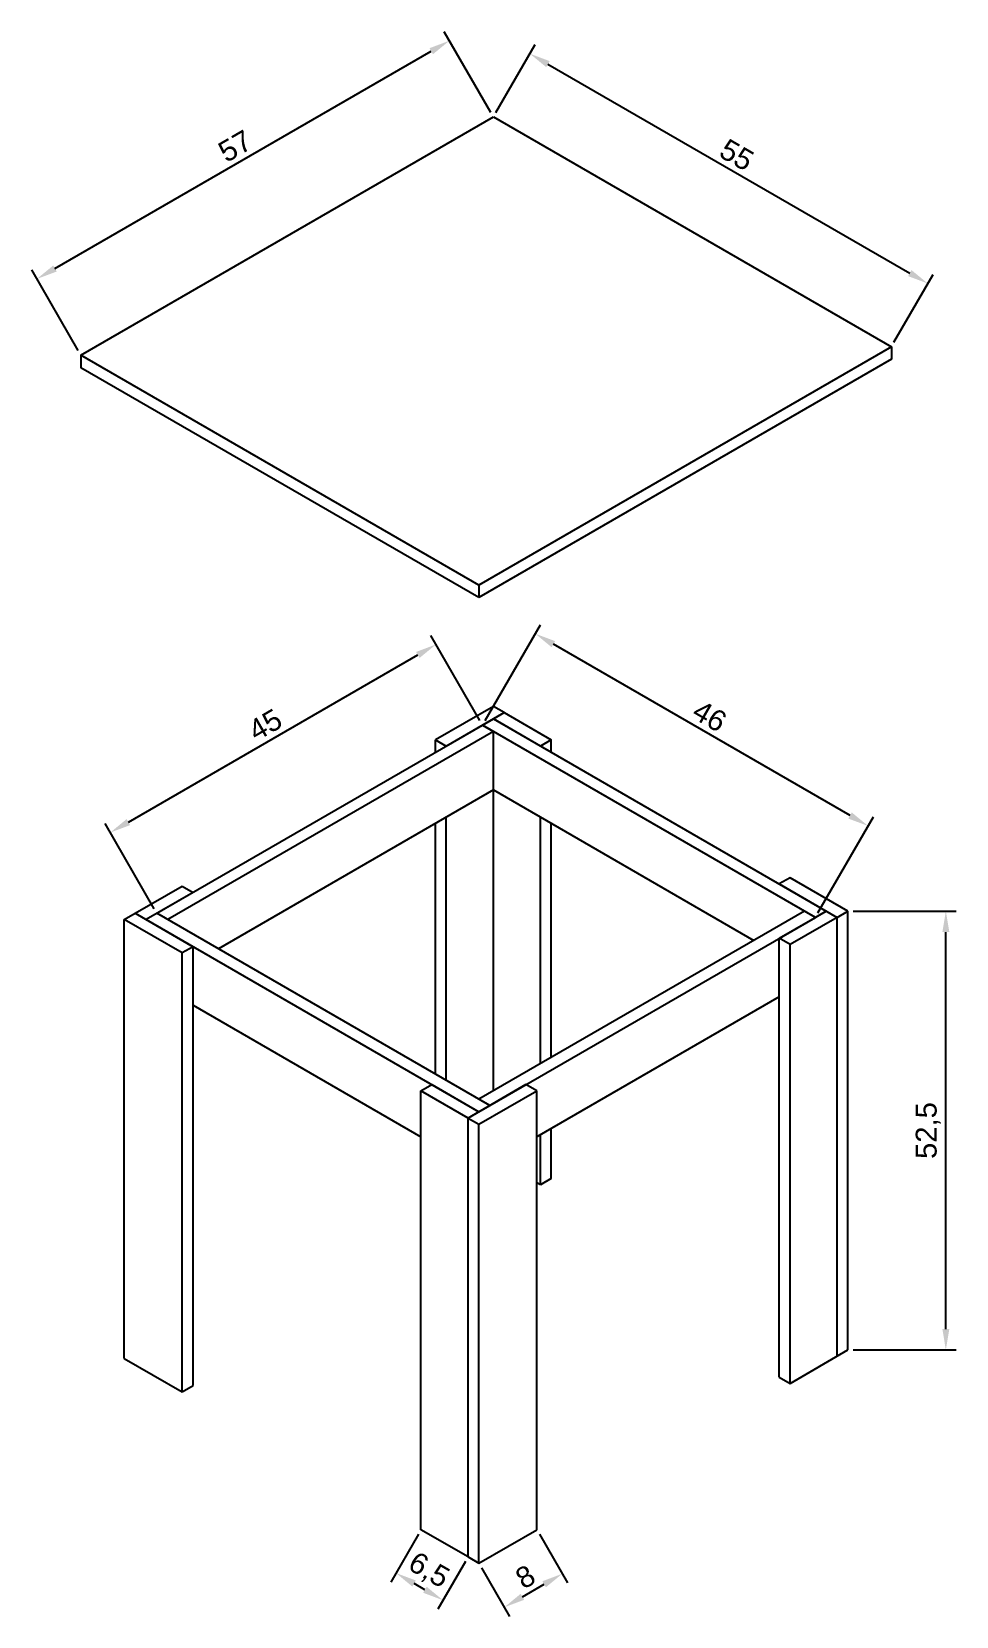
# Model space of a CAD drawing. Header units: millimetres. Extents: x 3810 to 3921, y 1962 to 2152.
import ezdxf

# ---------------------------------------------------------------- set-up
doc = ezdxf.new("R2010")
doc.units = ezdxf.units.MM
doc.styles.get("Standard").update_dxf_attribs({"font": 'arial.ttf'})
doc.dimstyles.new('ISO-25', dxfattribs={"dimtxt": 2.5, "dimasz": 2.5, "dimexe": 1.25, "dimexo": 0.625, "dimtad": 1, "dimtxsty": 'Standard', "dimcen": 2.5, "dimadec": 0, "dimazin": 0, "dimtfac": 1, "dimtmove": 0, "dimatfit": 3, "dimfxl": 1, "dimarcsym": 0})

# ---------------------------------------------------------------- blocks, each defined once
blk = doc.blocks.new('*D2')
at = {"color": 0, "lineweight": -2, "transparency": 16777216}
for p, q in [((3908.78, 2046.8), (3921.12, 2046.8)), ((3919.87, 1996.8), (3919.87, 2044.3)), ((3908.78, 1994.3), (3921.12, 1994.3))]:
    blk.add_line(p, q, dxfattribs=at)
at = {"color": 0, "transparency": 16777216}
for points in [[(3919.46, 2044.3), (3920.29, 2044.3), (3919.87, 2046.8)], [(3919.46, 1996.8), (3920.29, 1996.8), (3919.87, 1994.3)]]:
    blk.add_solid(points, dxfattribs=at)
at = {"layer": 'Defpoints', "color": 0, "transparency": 16777216}
for p in [(3908.16, 2046.8), (3919.87, 2046.8), (3908.16, 1994.3)]:
    blk.add_point(p, dxfattribs=at)
at = {"color": 0, "transparency": 16777216, "insert": (3917.75, 2020.55), "char_height": 2.5, "attachment_point": 5, "rotation": 90}
blk.add_mtext('52,5', dxfattribs=at)
blk = doc.blocks.new('*D3')
at = {"color": 0, "lineweight": -2, "transparency": 16777216}
for p, q in [((3864.73, 2069.59), (3871.36, 2081.07)), ((3908.41, 2058.24), (3872.9, 2078.74)), ((3904.57, 2046.59), (3911.2, 2058.07))]:
    blk.add_line(p, q, dxfattribs=at)
at = {"color": 0, "transparency": 16777216}
for points in [[(3873.11, 2079.1), (3872.69, 2078.37), (3870.74, 2079.99)], [(3908.62, 2058.6), (3908.2, 2057.87), (3910.57, 2056.99)]]:
    blk.add_solid(points, dxfattribs=at)
at = {"layer": 'Defpoints', "color": 0, "transparency": 16777216}
for p in [(3870.74, 2079.99), (3864.42, 2069.05), (3904.26, 2046.05)]:
    blk.add_point(p, dxfattribs=at)
at = {"color": 0, "transparency": 16777216, "insert": (3891.61, 2070.13), "char_height": 2.5, "attachment_point": 5, "rotation": 330}
blk.add_mtext('46', dxfattribs=at)
blk = doc.blocks.new('*D4')
at = {"color": 0, "lineweight": -2, "transparency": 16777216}
for p, q in [((3864.11, 2069.59), (3858.22, 2079.78)), ((3822.04, 2057.45), (3856.68, 2077.45)), ((3825.14, 2047.09), (3819.25, 2057.28))]:
    blk.add_line(p, q, dxfattribs=at)
at = {"color": 0, "transparency": 16777216}
for points in [[(3856.47, 2077.81), (3856.89, 2077.09), (3858.85, 2078.7)], [(3821.83, 2057.81), (3822.25, 2057.09), (3819.88, 2056.2)]]:
    blk.add_solid(points, dxfattribs=at)
at = {"layer": 'Defpoints', "color": 0, "transparency": 16777216}
for p in [(3858.85, 2078.7), (3864.42, 2069.05), (3825.45, 2046.55)]:
    blk.add_point(p, dxfattribs=at)
at = {"color": 0, "transparency": 16777216, "insert": (3838.41, 2069.09), "char_height": 2.5, "attachment_point": 5, "rotation": 30}
blk.add_mtext('45', dxfattribs=at)
blk = doc.blocks.new('*D5')
at = {"color": 0, "lineweight": -2, "transparency": 16777216}
for p, q in [((3866.03, 2142.36), (3870.71, 2150.46)), ((3872.25, 2148.13), (3915.56, 2123.13)), ((3913.66, 2114.86), (3918.35, 2122.96))]:
    blk.add_line(p, q, dxfattribs=at)
at = {"color": 0, "transparency": 16777216}
for points in [[(3872.46, 2148.49), (3872.05, 2147.77), (3870.09, 2149.38)], [(3915.76, 2123.49), (3915.35, 2122.77), (3917.72, 2121.88)]]:
    blk.add_solid(points, dxfattribs=at)
at = {"layer": 'Defpoints', "color": 0, "transparency": 16777216}
for p in [(3865.72, 2141.81), (3917.72, 2121.88), (3913.35, 2114.31)]:
    blk.add_point(p, dxfattribs=at)
at = {"color": 0, "transparency": 16777216, "insert": (3894.85, 2137.27), "char_height": 2.5, "attachment_point": 5, "rotation": 330}
blk.add_mtext('55', dxfattribs=at)
blk = doc.blocks.new('*D6')
at = {"color": 0, "lineweight": -2, "transparency": 16777216}
for p, q in [((3865.41, 2142.36), (3859.83, 2152.01)), ((3813.26, 2123.68), (3858.29, 2149.68)), ((3816.04, 2113.86), (3810.47, 2123.51))]:
    blk.add_line(p, q, dxfattribs=at)
at = {"color": 0, "transparency": 16777216}
for points in [[(3858.08, 2150.04), (3858.5, 2149.32), (3860.46, 2150.93)], [(3813.05, 2124.04), (3813.47, 2123.32), (3811.09, 2122.43)]]:
    blk.add_solid(points, dxfattribs=at)
at = {"layer": 'Defpoints', "color": 0, "transparency": 16777216}
for p in [(3860.46, 2150.93), (3865.72, 2141.81), (3816.36, 2113.31)]:
    blk.add_point(p, dxfattribs=at)
at = {"color": 0, "transparency": 16777216, "insert": (3834.83, 2138.32), "char_height": 2.5, "attachment_point": 5, "rotation": 30}
blk.add_mtext('57', dxfattribs=at)
blk = doc.blocks.new('*D8')
at = {"color": 0, "lineweight": -2, "transparency": 16777216}
for p, q in [((3856.75, 1972.25), (3853.44, 1966.53)), ((3862.38, 1969), (3859.07, 1963.28)), ((3857.53, 1965.61), (3856.23, 1966.36))]:
    blk.add_line(p, q, dxfattribs=at)
at = {"color": 0, "transparency": 16777216}
for points in [[(3856.44, 1966.72), (3856.02, 1966), (3854.07, 1967.61)], [(3857.74, 1965.97), (3857.32, 1965.25), (3859.69, 1964.36)]]:
    blk.add_solid(points, dxfattribs=at)
at = {"layer": 'Defpoints', "color": 0, "transparency": 16777216}
for p in [(3857.06, 1972.8), (3862.69, 1969.55), (3854.07, 1967.61)]:
    blk.add_point(p, dxfattribs=at)
at = {"color": 0, "transparency": 16777216, "insert": (3857.94, 1967.83), "char_height": 2.5, "attachment_point": 5, "rotation": 330}
blk.add_mtext('6,5', dxfattribs=at)
blk = doc.blocks.new('*D9')
at = {"color": 0, "lineweight": -2, "transparency": 16777216}
for p, q in [((3871.23, 1972.25), (3874.59, 1966.43)), ((3864.3, 1968.25), (3867.66, 1962.43)), ((3869.2, 1964.77), (3871.8, 1966.27))]:
    blk.add_line(p, q, dxfattribs=at)
at = {"color": 0, "transparency": 16777216}
for points in [[(3871.59, 1966.63), (3872.01, 1965.91), (3873.96, 1967.52)], [(3868.99, 1965.13), (3869.41, 1964.41), (3867.04, 1963.52)]]:
    blk.add_solid(points, dxfattribs=at)
at = {"layer": 'Defpoints', "color": 0, "transparency": 16777216}
for p in [(3870.92, 1972.8), (3863.99, 1968.8), (3873.96, 1967.52)]:
    blk.add_point(p, dxfattribs=at)
at = {"color": 0, "transparency": 16777216, "insert": (3869.55, 1967.16), "char_height": 2.5, "attachment_point": 5, "rotation": 30}
blk.add_mtext('8', dxfattribs=at)

msp = doc.modelspace()

# ---------------------------------------------------------------- linework, layer by layer
for p, q in [((3816.357, 2113.314), (3865.72, 2141.814)), ((3865.72, 2141.814), (3913.352, 2114.314)), ((3913.352, 2114.314), (3863.988, 2085.814)), ((3913.352, 2114.314), (3913.352, 2112.814)), ((3863.988, 2085.814), (3816.357, 2113.314)), ((3816.357, 2113.314), (3816.357, 2111.814)), ((3913.352, 2112.814), (3863.988, 2084.314)), ((3863.988, 2084.314), (3816.357, 2111.814)), ((3863.988, 2085.814), (3863.988, 2084.314)), ((3865.72, 2071.296), (3858.792, 2067.296)), ((3860.091, 2066.546), (3867.019, 2070.546)), ((3867.019, 2070.546), (3865.72, 2071.296)), ((3865.72, 2069.796), (3867.019, 2070.546)), ((3867.019, 2070.546), (3872.649, 2067.296)), ((3825.45, 2046.546), (3864.421, 2069.046)), ((3865.72, 2068.296), (3826.749, 2045.796)), ((3864.421, 2069.046), (3865.72, 2069.796)), ((3904.259, 2046.046), (3864.421, 2069.046)), ((3864.421, 2069.046), (3865.72, 2068.296)), ((3871.35, 2066.546), (3865.72, 2069.796)), ((3865.72, 2069.796), (3905.558, 2046.796)), ((3865.72, 2061.296), (3865.72, 2068.296)), ((3858.792, 2067.296), (3860.091, 2066.546)), ((3858.792, 2065.796), (3858.792, 2067.296)), ((3872.649, 2067.296), (3871.35, 2066.546)), ((3872.649, 2065.796), (3872.649, 2067.296)), ((3865.72, 2061.296), (3832.811, 2042.296)), ((3865.72, 2025.296), (3865.72, 2061.296)), ((3865.72, 2061.296), (3896.897, 2043.296)), ((3858.792, 2027.296), (3858.792, 2057.296)), ((3860.091, 2026.546), (3860.091, 2058.046)), ((3871.35, 2028.546), (3871.35, 2058.046)), ((3872.649, 2029.296), (3872.649, 2057.296)), ((3822.852, 2046.546), (3828.481, 2049.796)), ((3828.481, 2049.796), (3829.78, 2049.046)), ((3901.227, 2050.796), (3899.928, 2050.046)), ((3899.928, 2050.046), (3906.857, 2046.046)), ((3908.156, 2046.796), (3901.227, 2050.796)), ((3829.78, 2049.046), (3824.151, 2045.796)), ((3821.553, 2045.796), (3822.852, 2046.546)), ((3821.553, 1993.296), (3821.553, 2045.796)), ((3828.481, 2041.796), (3821.553, 2045.796)), ((3822.852, 2046.546), (3829.78, 2042.546)), ((3824.151, 2045.796), (3863.988, 2022.796)), ((3865.287, 2023.546), (3825.45, 2046.546)), ((3902.96, 2046.796), (3863.988, 2024.296)), ((3865.287, 2023.546), (3904.259, 2046.046)), ((3899.928, 2043.546), (3905.558, 2046.796)), ((3906.857, 2046.046), (3901.227, 2042.796)), ((3904.259, 2046.046), (3902.96, 2046.796)), ((3905.558, 2046.796), (3904.259, 2046.046)), ((3906.857, 2046.046), (3908.156, 2046.796)), ((3906.857, 1993.546), (3906.857, 2046.046)), ((3908.156, 1994.296), (3908.156, 2046.796)), ((3829.78, 2042.546), (3828.481, 2041.796)), ((3828.481, 1989.296), (3828.481, 2041.796)), ((3829.78, 1990.046), (3829.78, 2042.546)), ((3901.227, 2042.796), (3899.928, 2043.546)), ((3899.928, 1991.046), (3899.928, 2043.546)), ((3901.227, 1990.296), (3901.227, 2042.796)), ((3899.928, 2036.546), (3870.917, 2019.796)), ((3829.78, 2035.546), (3857.06, 2019.796)), ((3857.06, 2025.296), (3858.359, 2026.046)), ((3857.06, 1972.796), (3857.06, 2025.296)), ((3862.689, 2022.046), (3857.06, 2025.296)), ((3858.359, 2026.046), (3863.988, 2022.796)), ((3869.618, 2026.046), (3862.689, 2022.046)), ((3863.988, 2021.296), (3870.917, 2025.296)), ((3870.917, 2025.296), (3869.618, 2026.046)), ((3870.917, 1972.796), (3870.917, 2025.296)), ((3863.988, 2022.796), (3862.689, 2022.046)), ((3863.988, 2022.796), (3865.287, 2023.546)), ((3862.689, 1969.546), (3862.689, 2022.046)), ((3862.689, 2022.046), (3863.988, 2021.296)), ((3863.988, 1968.796), (3863.988, 2021.296)), ((3871.35, 2014.046), (3871.35, 2020.046)), ((3872.649, 2014.796), (3872.649, 2020.796)), ((3871.35, 2014.046), (3870.917, 2014.296)), ((3872.649, 2014.796), (3871.35, 2014.046)), ((3821.553, 1993.296), (3828.481, 1989.296)), ((3901.227, 1990.296), (3908.156, 1994.296)), ((3899.928, 1991.046), (3901.227, 1990.296)), ((3828.481, 1989.296), (3829.78, 1990.046)), ((3862.689, 1969.546), (3857.06, 1972.796)), ((3863.988, 1968.796), (3870.917, 1972.796)), ((3862.689, 1969.546), (3863.988, 1968.796))]:
    msp.add_line(p, q)

# ---------------------------------------------------------------- dimensions: what is measured, and where the dimension line sits
for p1, p2, distance, picture, middle in [((3816.357, 2113.314), (3865.72, 2141.814), 10.524, '*D6', (3834.828, 2138.321)), ((3865.72, 2141.814), (3913.352, 2114.314), 8.738, '*D5', (3894.853, 2137.273)), ((3825.45, 2046.546), (3864.421, 2069.046), 11.148, '*D4', (3838.414, 2069.092)), ((3904.259, 2046.046), (3864.421, 2069.046), -12.632, '*D3', (3891.606, 2070.132)), ((3862.689, 1969.546), (3857.06, 1972.796), 5.99, '*D8', (3857.944, 1967.826)), ((3863.988, 1968.796), (3870.917, 1972.796), -6.095, '*D9', (3869.549, 1967.164))]:
    dim = msp.add_aligned_dim(p1=p1, p2=p2, distance=distance, dimstyle='ISO-25')
    dim.commit()
    dim.dimension.update_dxf_attribs({"geometry": picture, "text_midpoint": middle})
dim = msp.add_linear_dim(base=(3919.875, 2046.796), p1=(3908.156, 1994.296), p2=(3908.156, 2046.796), angle=90, dimstyle='ISO-25')
dim.commit()
dim.dimension.update_dxf_attribs({"geometry": '*D2', "text_midpoint": (3917.747, 2020.546)})

doc.saveas('drawing.dxf')
